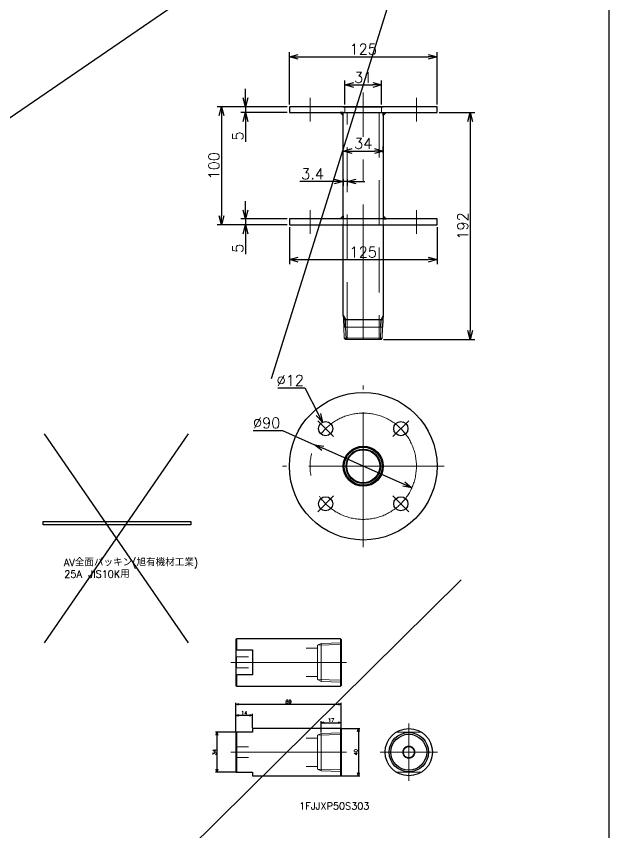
# Model space of a CAD drawing. Header units: millimetres. Extents: x -16130 to 36813, y -8099 to 27484.
# Drawn here: x -8192 to -7691, y 3590 to 4280 of the extents above; entities that cross this region are included whole.
import ezdxf

# ---------------------------------------------------------------- set-up
doc = ezdxf.new("R2010")
doc.units = ezdxf.units.MM
doc.header["$LTSCALE"] = 6
doc.header["$PDMODE"] = 99
doc.header["$PDSIZE"] = 1
doc.linetypes.add('CENTER2', pattern=[28.575, 19.05, -3.175, 3.175, -3.175])
doc.linetypes.add('HIDDEN', pattern=[9.525, 6.35, -3.175])
for name, color, linetype, lineweight in [('04_HIDDEN', 2, 'HIDDEN', 13), ('05_CENTER', 4, 'CENTER2', 13), ('08_DIM', 3, 'Continuous', 13)]:
    doc.layers.add(name, color=color, linetype=linetype, lineweight=lineweight)
doc.layers.add('10_DRAFT', color=8, linetype='Continuous', lineweight=0, plot=False)
doc.styles.add('KSS_TXT', font='txt.shx', dxfattribs={"bigfont": 'extfont2.shx'})
doc.dimstyles.new('KSS_DIM', dxfattribs={"dimtxt": 3, "dimasz": 2.5, "dimexe": 1.25, "dimexo": 0.625, "dimtad": 1, "dimdsep": 46, "dimtxsty": 'KSS_TXT', "dimblk": 'OPEN30', "dimcen": 0, "dimazin": 2, "dimtfac": 0.75, "dimtmove": 0, "dimatfit": 3, "dimldrblk": 'OPEN30', "dimfxl": 1, "dimtolj": 1, "dimarcsym": 0})
doc.dimstyles.new('KSS_DIM$3', dxfattribs={"dimtxt": 3, "dimasz": 2.5, "dimexe": 1.25, "dimexo": 0.625, "dimtad": 1, "dimtih": 1, "dimtoh": 1, "dimdsep": 46, "dimtxsty": 'KSS_TXT', "dimblk": 'OPEN30', "dimcen": 0, "dimazin": 2, "dimtfac": 0.75, "dimtofl": 0, "dimtmove": 0, "dimatfit": 3, "dimldrblk": 'OPEN30', "dimfxl": 1, "dimtolj": 1, "dimarcsym": 0})

# ---------------------------------------------------------------- blocks, each defined once
blk = doc.blocks.new('_Open30')
at = {"color": 0, "linetype": 'ByBlock', "lineweight": -2}
for p, q in [((-1, 0.268), (0, 0)), ((0, 0), (-1, -0.268)), ((0, 0), (-1, 0))]:
    blk.add_line(p, q, dxfattribs=at)
blk = doc.blocks.new('*D2030')
at = {"layer": '08_DIM', "color": 0, "lineweight": -2, "transparency": 16777216}
for p, q in [((-8006.56, 3675.1), (-8006.56, 3699.32)), ((-8004.06, 3698.07), (-7920.06, 3698.07)), ((-7917.56, 3677.6), (-7917.56, 3699.32))]:
    blk.add_line(p, q, dxfattribs=at)
at = {"layer": 'Defpoints', "color": 0, "transparency": 16777216}
for p in [(-7917.56, 3698.07), (-8006.56, 3674.47), (-7917.56, 3676.98)]:
    blk.add_point(p, dxfattribs=at)
at = {"layer": '08_DIM', "color": 0, "lineweight": -2, "transparency": 16777216, "xscale": 2.5, "yscale": 2.5, "zscale": 2.5, "rotation": 180}
blk.add_blockref('_Open30', (-8006.56, 3698.07), dxfattribs=at)
at = {"layer": '08_DIM', "color": 0, "lineweight": -2, "transparency": 16777216, "xscale": 2.5, "yscale": 2.5, "zscale": 2.5}
blk.add_blockref('_Open30', (-7917.56, 3698.07), dxfattribs=at)
at = {"layer": '08_DIM', "color": 0, "transparency": 16777216, "insert": (-7962.06, 3700.2), "char_height": 3, "attachment_point": 5, "style": 'KSS_TXT'}
blk.add_mtext('\\A1;89', dxfattribs=at)
blk = doc.blocks.new('*D2031')
at = {"layer": '08_DIM', "color": 0, "lineweight": -2, "transparency": 16777216}
for p, q in [((-8006.56, 3675.1), (-8006.56, 3689.87)), ((-7995.06, 3688.62), (-8004.06, 3688.62)), ((-7992.56, 3678.1), (-7992.56, 3689.87))]:
    blk.add_line(p, q, dxfattribs=at)
at = {"layer": 'Defpoints', "color": 0, "transparency": 16777216}
for p in [(-8006.56, 3688.62), (-8006.56, 3674.47), (-7992.56, 3677.47)]:
    blk.add_point(p, dxfattribs=at)
at = {"layer": '08_DIM', "color": 0, "lineweight": -2, "transparency": 16777216, "xscale": 2.5, "yscale": 2.5, "zscale": 2.5, "rotation": 180}
blk.add_blockref('_Open30', (-8006.56, 3688.62), dxfattribs=at)
at = {"layer": '08_DIM', "color": 0, "lineweight": -2, "transparency": 16777216, "xscale": 2.5, "yscale": 2.5, "zscale": 2.5}
blk.add_blockref('_Open30', (-7992.56, 3688.62), dxfattribs=at)
at = {"layer": '08_DIM', "color": 0, "transparency": 16777216, "insert": (-7999.56, 3690.74), "char_height": 3, "attachment_point": 5, "style": 'KSS_TXT'}
blk.add_mtext('\\A1;14', dxfattribs=at)
blk = doc.blocks.new('*D2032')
at = {"layer": '08_DIM', "color": 0, "lineweight": -2, "transparency": 16777216}
for p, q in [((-8007.19, 3674.47), (-8023.91, 3674.47)), ((-8022.66, 3671.97), (-8022.66, 3642.97)), ((-8007.19, 3640.47), (-8023.91, 3640.47))]:
    blk.add_line(p, q, dxfattribs=at)
at = {"layer": 'Defpoints', "color": 0, "transparency": 16777216}
for p in [(-8006.56, 3674.47), (-8022.66, 3640.47), (-8006.56, 3640.47)]:
    blk.add_point(p, dxfattribs=at)
at = {"layer": '08_DIM', "color": 0, "lineweight": -2, "transparency": 16777216, "xscale": 2.5, "yscale": 2.5, "zscale": 2.5}
for p, rotation in [((-8022.66, 3674.47), 90), ((-8022.66, 3640.47), 270)]:
    blk.add_blockref('_Open30', p, dxfattribs=dict(at, rotation=rotation))
at = {"layer": '08_DIM', "color": 0, "transparency": 16777216, "insert": (-8024.78, 3657.47), "char_height": 3, "attachment_point": 5, "rotation": 90, "style": 'KSS_TXT'}
blk.add_mtext('\\A1;34', dxfattribs=at)
blk = doc.blocks.new('*D2033')
at = {"layer": '08_DIM', "color": 0, "lineweight": -2, "transparency": 16777216}
for p, q in [((-7917.43, 3677.47), (-7901.78, 3677.47)), ((-7903.03, 3674.97), (-7903.03, 3639.97)), ((-7917.43, 3637.47), (-7901.78, 3637.47))]:
    blk.add_line(p, q, dxfattribs=at)
at = {"layer": 'Defpoints', "color": 0, "transparency": 16777216}
for p in [(-7918.06, 3677.47), (-7918.06, 3637.47), (-7903.03, 3637.47)]:
    blk.add_point(p, dxfattribs=at)
at = {"layer": '08_DIM', "color": 0, "lineweight": -2, "transparency": 16777216, "xscale": 2.5, "yscale": 2.5, "zscale": 2.5}
for p, rotation in [((-7903.03, 3677.47), 90), ((-7903.03, 3637.47), 270)]:
    blk.add_blockref('_Open30', p, dxfattribs=dict(at, rotation=rotation))
at = {"layer": '08_DIM', "color": 0, "transparency": 16777216, "insert": (-7905.15, 3657.47), "char_height": 3, "attachment_point": 5, "rotation": 90, "style": 'KSS_TXT'}
blk.add_mtext('\\A1;40', dxfattribs=at)
blk = doc.blocks.new('*D2034')
at = {"layer": '08_DIM', "color": 0, "lineweight": -2, "transparency": 16777216}
for p, q in [((-7934.56, 3674.19), (-7934.56, 3683.71)), ((-7932.06, 3682.46), (-7920.06, 3682.46)), ((-7917.56, 3677.6), (-7917.56, 3683.71))]:
    blk.add_line(p, q, dxfattribs=at)
at = {"layer": 'Defpoints', "color": 0, "transparency": 16777216}
for p in [(-7917.56, 3682.46), (-7934.56, 3673.57), (-7917.56, 3676.98)]:
    blk.add_point(p, dxfattribs=at)
at = {"layer": '08_DIM', "color": 0, "lineweight": -2, "transparency": 16777216, "xscale": 2.5, "yscale": 2.5, "zscale": 2.5, "rotation": 180}
blk.add_blockref('_Open30', (-7934.56, 3682.46), dxfattribs=at)
at = {"layer": '08_DIM', "color": 0, "lineweight": -2, "transparency": 16777216, "xscale": 2.5, "yscale": 2.5, "zscale": 2.5}
blk.add_blockref('_Open30', (-7917.56, 3682.46), dxfattribs=at)
at = {"layer": '08_DIM', "color": 0, "transparency": 16777216, "insert": (-7926.06, 3684.58), "char_height": 3, "attachment_point": 5, "style": 'KSS_TXT'}
blk.add_mtext('\\A1;17', dxfattribs=at)
blk = doc.blocks.new('1FJJXP50S303b_1_1')
at = {"color": 0}
for p, q in [((-88.51, 20), (-89, 19.51)), ((-89, 19.51), (-89, -19.51)), ((-0.49, 20), (-88.51, 20)), ((-88.51, 20), (-88.51, 10.54)), ((0, 19.51), (-0.49, 20)), ((-0.49, 20), (-0.49, -20)), ((0, 19.51), (0, -19.51)), ((-89, 10.54), (-75, 10.54)), ((-75, 10.54), (-75, -10.54)), ((-75, -10.54), (-89, -10.54)), ((-88.51, -10.54), (-88.51, -20)), ((-89, -19.51), (-88.51, -20)), ((-88.51, -20), (-0.49, -20)), ((-0.49, -20), (0, -19.51))]:
    blk.add_line(p, q, dxfattribs=at)
at = {"layer": '04_HIDDEN', "color": 0}
for p, q in [((-17, 16.09), (-20, 14.52)), ((0, 15.15), (-20, 14.52)), ((-20, 14.52), (-20, -14.52)), ((0, 16.62), (-17, 16.09)), ((-17, 16.09), (-17, -16.09)), ((-20, 12), (-29.54, 12)), ((-88.5, 4.6), (-89, 5.1)), ((-78.41, 4.6), (-88.5, 4.6)), ((-88.5, 4.6), (-88.5, -4.6)), ((-89, -5.1), (-88.5, -4.6)), ((-88.5, -4.6), (-78.41, -4.6)), ((-20, -12), (-29.54, -12)), ((-20, -14.52), (0, -15.15)), ((-17, -16.09), (-20, -14.52)), ((0, -16.62), (-17, -16.09))]:
    blk.add_line(p, q, dxfattribs=at)
at = {"layer": '05_CENTER', "color": 0}
blk.add_line((-93.45, 0), (4.45, 0), dxfattribs=at)
blk = doc.blocks.new('1FJJXP50S303c_1_1')
at = {"color": 0}
for radius in [20, 16.62, 15.15]:
    blk.add_circle((0, 0), radius, dxfattribs=at)
at = {"layer": '04_HIDDEN', "color": 0}
for p, q in [((10.54, 17), (-10.54, 17)), ((-10.54, -17), (10.54, -17))]:
    blk.add_line(p, q, dxfattribs=at)
for radius in [5.1, 4.6]:
    blk.add_circle((0, 0), radius, dxfattribs=at)
at = {"layer": '05_CENTER', "color": 0}
for p, q in [((0, -24.24), (0, 24.24)), ((-24.24, 0), (24.24, 0))]:
    blk.add_line(p, q, dxfattribs=at)
blk = doc.blocks.new('1FJJXP50S303a_1_1')
at = {"color": 0}
for p, q in [((-75, 17), (-89, 17)), ((-89, 17), (-89, -17)), ((-88.51, 17), (-88.51, -17)), ((-0.49, 20), (-75, 20)), ((-75, 20), (-75, 17)), ((0, 19.51), (-0.49, 20)), ((-0.49, 20), (-0.49, -20)), ((0, 19.51), (0, -19.51)), ((-89, -17), (-75, -17)), ((-75, -17), (-75, -20)), ((-75, -20), (-0.49, -20)), ((-0.49, -20), (0, -19.51))]:
    blk.add_line(p, q, dxfattribs=at)
at = {"layer": '04_HIDDEN', "color": 0}
for p, q in [((-17, 15.84), (-20, 14.27)), ((0, 14.9), (-20, 14.27)), ((-20, 14.27), (-20, -14.27)), ((0, 16.37), (-17, 15.84)), ((-17, 15.84), (-17, -15.84)), ((-20, 12), (-29.54, 12)), ((-88.5, 4.6), (-89, 5.1)), ((-78.42, 4.6), (-88.51, 4.6)), ((-88.5, 4.6), (-88.5, -4.6)), ((-89, -5.1), (-88.5, -4.6)), ((-88.51, -4.6), (-78.42, -4.6)), ((-20, -12), (-29.54, -12)), ((-20, -14.27), (0, -14.9)), ((-17, -15.84), (-20, -14.27)), ((0, -16.37), (-17, -15.84))]:
    blk.add_line(p, q, dxfattribs=at)
at = {"layer": '05_CENTER', "color": 0}
blk.add_line((-93.45, 0), (4.45, 0), dxfattribs=at)
blk = doc.blocks.new('A$C0FDA08F1_1_1_1')
at = {"color": 0}
for p, q in [((-17, 100), (17, 100)), ((-17, 5), (-17, 95)), ((17, 95), (17, 5)), ((-17, -76.87), (-17, 0)), ((17, 0), (17, -76.87)), ((-16.57, -80.21), (16.57, -80.21))]:
    blk.add_line(p, q, dxfattribs=at)
for p, q in [((-17, -76.87), (-15.1, -80.21)), ((-17, -76.87), (-16.57, -80.21)), ((-16.57, -80.21), (-16.37, -86.61)), ((-14.9, -86.61), (-15.1, -80.21)), ((14.9, -86.61), (15.1, -80.21)), ((17, -76.87), (15.1, -80.21)), ((16.57, -80.21), (16.37, -86.61)), ((17, -76.87), (16.57, -80.21))]:
    blk.add_line(p, q)
for points in [[(62.5, 100), (-62.5, 100), (-62.5, 95), (62.5, 95)], [(62.5, 5), (-62.5, 5), (-62.5, 0), (62.5, 0)]]:
    blk.add_lwpolyline(points, close=True, dxfattribs=at)
at = {"color": 3}
for points in [[(-17, 95), (-19.5, 95), (-19.5, 95), (-17, 92.5)], [(17, 95), (19.5, 95), (19.5, 95), (17, 92.5)], [(-17, 5), (-19.5, 5), (-19.5, 5), (-17, 7.5)], [(17, 5), (19.5, 5), (19.5, 5), (17, 7.5)]]:
    blk.add_lwpolyline(points, close=True, dxfattribs=at)
at = {"layer": '04_HIDDEN'}
for p, q in [((-15.5, 95), (-15.5, 100)), ((15.5, 100), (15.5, 95)), ((-13.6, -86.61), (-13.6, 95)), ((13.6, 95), (13.6, -86.61)), ((-17, 0), (-17, 5)), ((17, 5), (17, 0))]:
    blk.add_line(p, q, dxfattribs=at)
at = {"layer": '05_CENTER'}
for p, q in [((0, -97), (0, 112.03)), ((-45, 107.41), (-45, 87.47)), ((45, 107.41), (45, 87.47)), ((-45, 12.41), (-45, -7.53)), ((45, 12.41), (45, -7.53))]:
    blk.add_line(p, q, dxfattribs=at)
at = {"layer": '10_DRAFT'}
for p, q in [((-16.37, -86.61), (16.37, -86.61)), ((-16.37, -86.61), (-16.08, -95.97)), ((-14.57, -97), (-14.9, -86.61)), ((-13.6, -97), (-13.6, -86.61)), ((13.6, -86.61), (13.6, -97)), ((14.57, -97), (14.9, -86.61)), ((16.37, -86.61), (16.08, -95.97)), ((-15.05, -97), (-16.08, -95.97)), ((16.08, -95.97), (-16.08, -95.97)), ((15.05, -97), (16.08, -95.97)), ((-15.05, -97), (15.05, -97))]:
    blk.add_line(p, q, dxfattribs=at)
blk = doc.blocks.new('*D2780')
at = {"layer": '08_DIM', "color": 0, "lineweight": -2, "transparency": 16777216}
for p, q in [((-7963.26, 4203.94), (-8022.57, 4203.94)), ((-8018.82, 4196.44), (-8018.82, 4111.44)), ((-7963.26, 4103.94), (-8022.57, 4103.94))]:
    blk.add_line(p, q, dxfattribs=at)
at = {"layer": 'Defpoints', "color": 0, "transparency": 16777216}
for p in [(-7961.38, 4203.94), (-8018.82, 4103.94), (-7961.38, 4103.94)]:
    blk.add_point(p, dxfattribs=at)
at = {"layer": '08_DIM', "color": 0, "lineweight": -2, "transparency": 16777216, "xscale": 7.5, "yscale": 7.5, "zscale": 7.5}
for p, rotation in [((-8018.82, 4203.94), 90), ((-8018.82, 4103.94), 270)]:
    blk.add_blockref('_Open30', p, dxfattribs=dict(at, rotation=rotation))
at = {"layer": '08_DIM', "color": 0, "transparency": 16777216, "insert": (-8025.19, 4153.94), "char_height": 9, "attachment_point": 5, "rotation": 90, "style": 'KSS_TXT'}
blk.add_mtext('\\A1;100', dxfattribs=at)
blk = doc.blocks.new('*D2781')
at = {"layer": '08_DIM', "color": 0, "lineweight": -2, "transparency": 16777216}
for p, q in [((-7998.57, 4211.44), (-7998.57, 4218.94)), ((-7963.26, 4203.94), (-8002.32, 4203.94)), ((-7963.26, 4198.94), (-8002.32, 4198.94)), ((-7998.57, 4203.94), (-7998.57, 4198.94)), ((-7998.57, 4191.44), (-7998.57, 4174.19))]:
    blk.add_line(p, q, dxfattribs=at)
at = {"layer": 'Defpoints', "color": 0, "transparency": 16777216}
for p in [(-7998.57, 4198.94), (-7961.38, 4203.94), (-7961.38, 4198.94)]:
    blk.add_point(p, dxfattribs=at)
at = {"layer": '08_DIM', "color": 0, "lineweight": -2, "transparency": 16777216, "xscale": 7.5, "yscale": 7.5, "zscale": 7.5}
for p, rotation in [((-7998.57, 4203.94), 270), ((-7998.57, 4198.94), 90)]:
    blk.add_blockref('_Open30', p, dxfattribs=dict(at, rotation=rotation))
at = {"layer": '08_DIM', "color": 0, "transparency": 16777216, "insert": (-8004.95, 4179.06), "char_height": 9, "attachment_point": 5, "rotation": 90, "style": 'KSS_TXT'}
blk.add_mtext('\\A1;5', dxfattribs=at)
blk = doc.blocks.new('*D2782')
at = {"layer": '08_DIM', "color": 0, "lineweight": -2, "transparency": 16777216}
for p, q in [((-7961.38, 4205.81), (-7961.38, 4250)), ((-7953.88, 4246.25), (-7843.88, 4246.25)), ((-7836.38, 4205.81), (-7836.38, 4250))]:
    blk.add_line(p, q, dxfattribs=at)
at = {"layer": 'Defpoints', "color": 0, "transparency": 16777216}
for p in [(-7836.38, 4246.25), (-7961.38, 4203.94), (-7836.38, 4203.94)]:
    blk.add_point(p, dxfattribs=at)
at = {"layer": '08_DIM', "color": 0, "lineweight": -2, "transparency": 16777216, "xscale": 7.5, "yscale": 7.5, "zscale": 7.5, "rotation": 180}
blk.add_blockref('_Open30', (-7961.38, 4246.25), dxfattribs=at)
at = {"layer": '08_DIM', "color": 0, "lineweight": -2, "transparency": 16777216, "xscale": 7.5, "yscale": 7.5, "zscale": 7.5}
blk.add_blockref('_Open30', (-7836.38, 4246.25), dxfattribs=at)
at = {"layer": '08_DIM', "color": 0, "transparency": 16777216, "insert": (-7898.88, 4252.63), "char_height": 9, "attachment_point": 5, "style": 'KSS_TXT'}
blk.add_mtext('\\A1;125', dxfattribs=at)
blk = doc.blocks.new('*D2783')
at = {"layer": '08_DIM', "color": 0, "lineweight": -2, "transparency": 16777216}
for p, q in [((-7998.57, 4116.44), (-7998.57, 4123.94)), ((-7963.26, 4108.94), (-8002.32, 4108.94)), ((-7998.57, 4108.94), (-7998.57, 4103.94)), ((-7963.26, 4103.94), (-8002.32, 4103.94)), ((-7998.57, 4096.44), (-7998.57, 4079.19))]:
    blk.add_line(p, q, dxfattribs=at)
at = {"layer": 'Defpoints', "color": 0, "transparency": 16777216}
for p in [(-7961.38, 4108.94), (-7998.57, 4103.94), (-7961.38, 4103.94)]:
    blk.add_point(p, dxfattribs=at)
at = {"layer": '08_DIM', "color": 0, "lineweight": -2, "transparency": 16777216, "xscale": 7.5, "yscale": 7.5, "zscale": 7.5}
for p, rotation in [((-7998.57, 4108.94), 270), ((-7998.57, 4103.94), 90)]:
    blk.add_blockref('_Open30', p, dxfattribs=dict(at, rotation=rotation))
at = {"layer": '08_DIM', "color": 0, "transparency": 16777216, "insert": (-8004.95, 4084.06), "char_height": 9, "attachment_point": 5, "rotation": 90, "style": 'KSS_TXT'}
blk.add_mtext('\\A1;5', dxfattribs=at)
blk = doc.blocks.new('*D2784')
at = {"layer": '08_DIM', "color": 0, "lineweight": -2, "transparency": 16777216}
for p, q in [((-7914.38, 4205.81), (-7914.38, 4226.08)), ((-7883.38, 4205.81), (-7883.38, 4226.08)), ((-7906.88, 4222.33), (-7890.88, 4222.33))]:
    blk.add_line(p, q, dxfattribs=at)
at = {"layer": 'Defpoints', "color": 0, "transparency": 16777216}
for p in [(-7883.38, 4222.33), (-7914.38, 4203.94), (-7883.38, 4203.94)]:
    blk.add_point(p, dxfattribs=at)
at = {"layer": '08_DIM', "color": 0, "lineweight": -2, "transparency": 16777216, "xscale": 7.5, "yscale": 7.5, "zscale": 7.5, "rotation": 180}
blk.add_blockref('_Open30', (-7914.38, 4222.33), dxfattribs=at)
at = {"layer": '08_DIM', "color": 0, "lineweight": -2, "transparency": 16777216, "xscale": 7.5, "yscale": 7.5, "zscale": 7.5}
blk.add_blockref('_Open30', (-7883.38, 4222.33), dxfattribs=at)
at = {"layer": '08_DIM', "color": 0, "transparency": 16777216, "insert": (-7898.88, 4228.7), "char_height": 9, "attachment_point": 5, "style": 'KSS_TXT'}
blk.add_mtext('\\A1;31', dxfattribs=at)
blk = doc.blocks.new('*D2785')
at = {"layer": '08_DIM', "color": 0, "lineweight": -2, "transparency": 16777216}
for p, q in [((-7834.51, 4198.94), (-7804.56, 4198.94)), ((-7808.31, 4191.44), (-7808.31, 4014.44)), ((-7881.71, 4006.94), (-7804.56, 4006.94))]:
    blk.add_line(p, q, dxfattribs=at)
at = {"layer": 'Defpoints', "color": 0, "transparency": 16777216}
for p in [(-7836.38, 4198.94), (-7883.58, 4006.94), (-7808.31, 4006.94)]:
    blk.add_point(p, dxfattribs=at)
at = {"layer": '08_DIM', "color": 0, "lineweight": -2, "transparency": 16777216, "xscale": 7.5, "yscale": 7.5, "zscale": 7.5}
for p, rotation in [((-7808.31, 4198.94), 90), ((-7808.31, 4006.94), 270)]:
    blk.add_blockref('_Open30', p, dxfattribs=dict(at, rotation=rotation))
at = {"layer": '08_DIM', "color": 0, "transparency": 16777216, "insert": (-7814.68, 4102.94), "char_height": 9, "attachment_point": 5, "rotation": 90, "style": 'KSS_TXT'}
blk.add_mtext('\\A1;192', dxfattribs=at)
blk = doc.blocks.new('*D3177')
at = {"layer": '08_DIM', "color": 0, "lineweight": -2, "transparency": 16777216}
for p, q in [((-7915.88, 4142.51), (-7915.88, 4136.88)), ((-7912.48, 4142.51), (-7912.48, 4136.88)), ((-7923.38, 4140.63), (-7952.63, 4140.63)), ((-7912.48, 4140.63), (-7915.88, 4140.63)), ((-7904.98, 4140.63), (-7897.48, 4140.63))]:
    blk.add_line(p, q, dxfattribs=at)
at = {"layer": 'Defpoints', "color": 0, "transparency": 16777216}
for p in [(-7915.88, 4144.38), (-7912.48, 4144.38), (-7915.88, 4140.63)]:
    blk.add_point(p, dxfattribs=at)
at = {"layer": '08_DIM', "color": 0, "lineweight": -2, "transparency": 16777216, "xscale": 7.5, "yscale": 7.5, "zscale": 7.5}
blk.add_blockref('_Open30', (-7915.88, 4140.63), dxfattribs=at)
at = {"layer": '08_DIM', "color": 0, "lineweight": -2, "transparency": 16777216, "xscale": 7.5, "yscale": 7.5, "zscale": 7.5, "rotation": 180}
blk.add_blockref('_Open30', (-7912.48, 4140.63), dxfattribs=at)
at = {"layer": '08_DIM', "color": 0, "transparency": 16777216, "insert": (-7941.76, 4147.01), "char_height": 9, "attachment_point": 5, "style": 'KSS_TXT'}
blk.add_mtext('\\A1;3.4', dxfattribs=at)
blk = doc.blocks.new('*D3178')
at = {"layer": '08_DIM', "color": 0, "lineweight": -2, "transparency": 16777216}
for p, q in [((-7915.88, 4164.83), (-7915.88, 4170.18)), ((-7881.88, 4164.83), (-7881.88, 4170.18)), ((-7908.38, 4166.43), (-7889.38, 4166.43))]:
    blk.add_line(p, q, dxfattribs=at)
at = {"layer": 'Defpoints', "color": 0, "transparency": 16777216}
for p in [(-7915.88, 4162.96), (-7881.88, 4166.43), (-7881.88, 4162.96)]:
    blk.add_point(p, dxfattribs=at)
at = {"layer": '08_DIM', "color": 0, "lineweight": -2, "transparency": 16777216, "xscale": 7.5, "yscale": 7.5, "zscale": 7.5, "rotation": 180}
blk.add_blockref('_Open30', (-7915.88, 4166.43), dxfattribs=at)
at = {"layer": '08_DIM', "color": 0, "lineweight": -2, "transparency": 16777216, "xscale": 7.5, "yscale": 7.5, "zscale": 7.5}
blk.add_blockref('_Open30', (-7881.88, 4166.43), dxfattribs=at)
at = {"layer": '08_DIM', "color": 0, "transparency": 16777216, "insert": (-7898.88, 4172.81), "char_height": 9, "attachment_point": 5, "style": 'KSS_TXT'}
blk.add_mtext('\\A1;34', dxfattribs=at)
blk = doc.blocks.new('*D3179')
at = {"layer": '08_DIM', "color": 0, "lineweight": -2, "transparency": 16777216}
for p, q in [((-7961.38, 4102.06), (-7961.38, 4070.72)), ((-7836.38, 4102.06), (-7836.38, 4070.72)), ((-7953.88, 4074.47), (-7843.88, 4074.47))]:
    blk.add_line(p, q, dxfattribs=at)
at = {"layer": 'Defpoints', "color": 0, "transparency": 16777216}
for p in [(-7961.38, 4103.94), (-7836.38, 4103.94), (-7836.38, 4074.47)]:
    blk.add_point(p, dxfattribs=at)
at = {"layer": '08_DIM', "color": 0, "lineweight": -2, "transparency": 16777216, "xscale": 7.5, "yscale": 7.5, "zscale": 7.5, "rotation": 180}
blk.add_blockref('_Open30', (-7961.38, 4074.47), dxfattribs=at)
at = {"layer": '08_DIM', "color": 0, "lineweight": -2, "transparency": 16777216, "xscale": 7.5, "yscale": 7.5, "zscale": 7.5}
blk.add_blockref('_Open30', (-7836.38, 4074.47), dxfattribs=at)
at = {"layer": '08_DIM', "color": 0, "transparency": 16777216, "insert": (-7898.88, 4080.85), "char_height": 9, "attachment_point": 5, "style": 'KSS_TXT'}
blk.add_mtext('\\A1;125', dxfattribs=at)
blk = doc.blocks.new('*D3205')
at = {"layer": '08_DIM', "color": 0, "lineweight": -2, "transparency": 16777216}
for p, q in [((-7992.04, 3929.88), (-7967.29, 3929.88)), ((-7967.29, 3929.88), (-7940.03, 3917.81)), ((-7857.74, 3881.35), (-7933.17, 3914.77))]:
    blk.add_line(p, q, dxfattribs=at)
at = {"layer": 'Defpoints', "color": 0, "transparency": 16777216}
for p in [(-7940.03, 3917.81), (-7857.74, 3881.35)]:
    blk.add_point(p, dxfattribs=at)
at = {"layer": '08_DIM', "color": 0, "lineweight": -2, "transparency": 16777216, "xscale": 7.5, "yscale": 7.5, "zscale": 7.5}
for p, rotation in [((-7940.03, 3917.81), 156.1062419352869), ((-7857.74, 3881.35), 336.106241935287)]:
    blk.add_blockref('_Open30', p, dxfattribs=dict(at, rotation=rotation))
at = {"layer": '08_DIM', "color": 0, "transparency": 16777216, "insert": (-7980.6, 3936.26), "char_height": 9, "attachment_point": 5, "style": 'KSS_TXT'}
blk.add_mtext('\\A1;%%C90', dxfattribs=at)
blk = doc.blocks.new('*D3206')
at = {"layer": '08_DIM', "color": 0, "lineweight": -2, "transparency": 16777216}
for p, q in [((-7971.12, 3965.88), (-7948.24, 3965.88)), ((-7948.24, 3965.88), (-7936.82, 3943.43))]:
    blk.add_line(p, q, dxfattribs=at)
at = {"layer": 'Defpoints', "color": 0, "transparency": 16777216}
for p in [(-7933.42, 3936.75), (-7927.98, 3926.05)]:
    blk.add_point(p, dxfattribs=at)
at = {"layer": '08_DIM', "color": 0, "lineweight": -2, "transparency": 16777216, "xscale": 7.5, "yscale": 7.5, "zscale": 7.5, "rotation": 296.9645528113709}
blk.add_blockref('_Open30', (-7933.42, 3936.75), dxfattribs=at)
at = {"layer": '08_DIM', "color": 0, "transparency": 16777216, "insert": (-7960.62, 3972.25), "char_height": 9, "attachment_point": 5, "style": 'KSS_TXT'}
blk.add_mtext('\\A1;%%C12', dxfattribs=at)

msp = doc.modelspace()

# ---------------------------------------------------------------- linework, layer by layer
at = {"color": 2}
msp.add_line((-7691.19611, 4541.63994), (-9593.25515, 3238.24631), dxfattribs=at)
at = {"color": 1}
for p, q in [((-7812.60092, 4498.7576), (-7976.65787, 3973.45022)), ((-8047.03753, 3927.02906), (-8168.90268, 3750.13963)), ((-8168.90268, 3927.02906), (-8047.03753, 3750.13963))]:
    msp.add_line(p, q, dxfattribs=at)
at = {"color": 3}
msp.add_line((-7815.8806, 3803.30313), (-8061.54528, 3560.68418), dxfattribs=at)
at = {"color": 2}
msp.add_lwpolyline([(-9593.25515, 4541.63994), (-7691.19611, 4541.63994), (-7691.19611, 3238.24631), (-9593.25515, 3238.24631)], close=True, dxfattribs=at)
at = {"color": 3}
msp.add_lwpolyline([(-8169.75219, 3852.85279), (-8044.75219, 3852.85279), (-8044.75219, 3849.85279), (-8169.75219, 3849.85279)], close=True, dxfattribs=at)
at = {"color": 0}
for centre, radius in [((-7898.88183, 3899.57964), 62.5), ((-7930.70163, 3931.39945), 6), ((-7867.06202, 3931.39945), 6), ((-7898.88183, 3899.57964), 17), ((-7898.88183, 3899.57964), 16.08235), ((-7898.88183, 3899.57964), 14.57113), ((-7898.88183, 3899.57964), 14), ((-7930.70163, 3867.75984), 6), ((-7867.06202, 3867.75984), 6)]:
    msp.add_circle(centre, radius, dxfattribs=at)
at = {"layer": '05_CENTER'}
for p, q in [((-7898.88183, 3831.17635), (-7898.88183, 3967.98294)), ((-7937.41915, 3938.11696), (-7923.98412, 3924.68193)), ((-7860.34451, 3938.11696), (-7873.77954, 3924.68193)), ((-7830.47853, 3899.57964), (-7967.28512, 3899.57964)), ((-7937.41915, 3861.04232), (-7923.98412, 3874.47735)), ((-7860.34451, 3861.04232), (-7873.77954, 3874.47735))]:
    msp.add_line(p, q, dxfattribs=at)
msp.add_circle((-7898.88183, 3899.57964), 45, dxfattribs=at)

# ---------------------------------------------------------------- block references
msp.add_blockref('A$C0FDA08F1_1_1_1', (-7898.88183, 4103.93933))
at = {"color": 4}
for name, p in [('1FJJXP50S303b_1_1', (-7917.56166, 3733.47294)), ('1FJJXP50S303c_1_1', (-7860.31321, 3657.47258)), ('1FJJXP50S303a_1_1', (-7917.56166, 3657.47258))]:
    msp.add_blockref(name, p, dxfattribs=at)

# ---------------------------------------------------------------- texts
at = {"color": 0, "style": 'KSS_TXT'}
for s, p in [('AV全面パッキン(旭有機材工業)', (-8152.20459, 3815.04338)), ('25A JIS10K用', (-8151.78114, 3805.21609)), ('1FJJXP50S303', (-7953.04792, 3608.83706))]:
    msp.add_text(s, height=6, dxfattribs=at).set_placement(p)

# ---------------------------------------------------------------- dimensions: what is measured, and where the dimension line sits
at = {"layer": '08_DIM'}
for base, p1, p2, override, picture, middle in [((-7836.38183, 4246.25364), (-7961.38183, 4203.93933), (-7836.38183, 4203.93933), {"dimscale": 3}, '*D2782', (-7898.88183, 4252.63489)), ((-7881.88183, 4166.43366), (-7915.88183, 4162.95667), (-7881.88183, 4162.95667), {"dimscale": 3}, '*D3178', (-7898.88183, 4172.80866)), ((-7915.88183, 4140.63007), (-7912.48183, 4144.38007), (-7915.88183, 4144.38007), {"dimscale": 3}, '*D3177', (-7941.75683, 4147.00507)), ((-7836.38183, 4074.47208), (-7961.38183, 4103.93933), (-7836.38183, 4103.93933), {"dimscale": 3}, '*D3179', (-7898.88183, 4080.85333)), ((-7917.56166, 3698.0709), (-8006.56166, 3674.47258), (-7917.56166, 3676.9776), {"dimscale": 1}, '*D2030', (-7962.06166, 3700.1959)), ((-8006.56166, 3688.61779), (-7992.56166, 3677.47258), (-8006.56166, 3674.47258), {"dimscale": 1}, '*D2031', (-7999.56166, 3690.74279)), ((-7917.56166, 3682.45862), (-7934.56166, 3673.56635), (-7917.56166, 3676.9776), {"dimscale": 1}, '*D2034', (-7926.06166, 3684.58362))]:
    dim = msp.add_linear_dim(base=base, p1=p1, p2=p2, dimstyle='KSS_DIM', override=override, dxfattribs=at)
    dim.commit()
    dim.dimension.update_dxf_attribs({"geometry": picture, "text_midpoint": middle})
at = {"layer": '08_DIM', "color": 1}
dim = msp.add_linear_dim(base=(-7883.38183, 4222.32928), p1=(-7914.38183, 4203.93933), p2=(-7883.38183, 4203.93933), dimstyle='KSS_DIM', override={"dimscale": 3}, dxfattribs=at)
dim.commit()
dim.dimension.update_dxf_attribs({"geometry": '*D2784', "text_midpoint": (-7898.88183, 4228.70428)})
for base, p1, p2, picture, middle in [((-7998.56631, 4198.93933), (-7961.38183, 4203.93933), (-7961.38183, 4198.93933), '*D2781', (-8004.94756, 4179.06433)), ((-8018.81906, 4103.93933), (-7961.38183, 4203.93933), (-7961.38183, 4103.93933), '*D2780', (-8025.19406, 4153.93933)), ((-7808.30757, 4006.93933), (-7836.38183, 4198.93933), (-7883.5817, 4006.93933), '*D2785', (-7814.68257, 4102.93933)), ((-7998.56631, 4103.93933), (-7961.38183, 4108.93933), (-7961.38183, 4103.93933), '*D2783', (-8004.94756, 4084.06433))]:
    dim = msp.add_linear_dim(base=base, p1=p1, p2=p2, angle=90, dimstyle='KSS_DIM', override={"dimscale": 3}, dxfattribs=at)
    dim.commit()
    dim.dimension.update_dxf_attribs({"geometry": picture, "text_midpoint": middle})
at = {"layer": '08_DIM'}
for p1, p2, override, picture, middle in [((-7927.981, 3926.05173), (-7933.42227, 3936.74717), {"dimscale": 3, "dimpost": '%%C<>'}, '*D3206', (-7960.6175, 3965.87806)), ((-7857.73841, 3881.35275), (-7940.02524, 3917.80653), {"dimscale": 3, "dimpost": '%%C<>', "dimtix": 1, "dimatfit": 2}, '*D3205', (-7980.5997, 3929.8829))]:
    dim = msp.add_diameter_dim_2p(p1=p1, p2=p2, dimstyle='KSS_DIM$3', override=override, dxfattribs=at)
    dim.commit()
    dim.dimension.update_dxf_attribs({"geometry": picture, "text_midpoint": middle, "dimtype": 163})
for base, p1, p2, picture, middle in [((-8022.65925, 3640.47258), (-8006.56166, 3674.47258), (-8006.56166, 3640.47258), '*D2032', (-8024.78425, 3657.47258)), ((-7903.02926, 3637.47258), (-7918.05664, 3677.47258), (-7918.05664, 3637.47258), '*D2033', (-7905.15426, 3657.47258))]:
    dim = msp.add_linear_dim(base=base, p1=p1, p2=p2, angle=90, dimstyle='KSS_DIM', override={"dimscale": 1}, dxfattribs=at)
    dim.commit()
    dim.dimension.update_dxf_attribs({"geometry": picture, "text_midpoint": middle})

doc.saveas('drawing.dxf')
